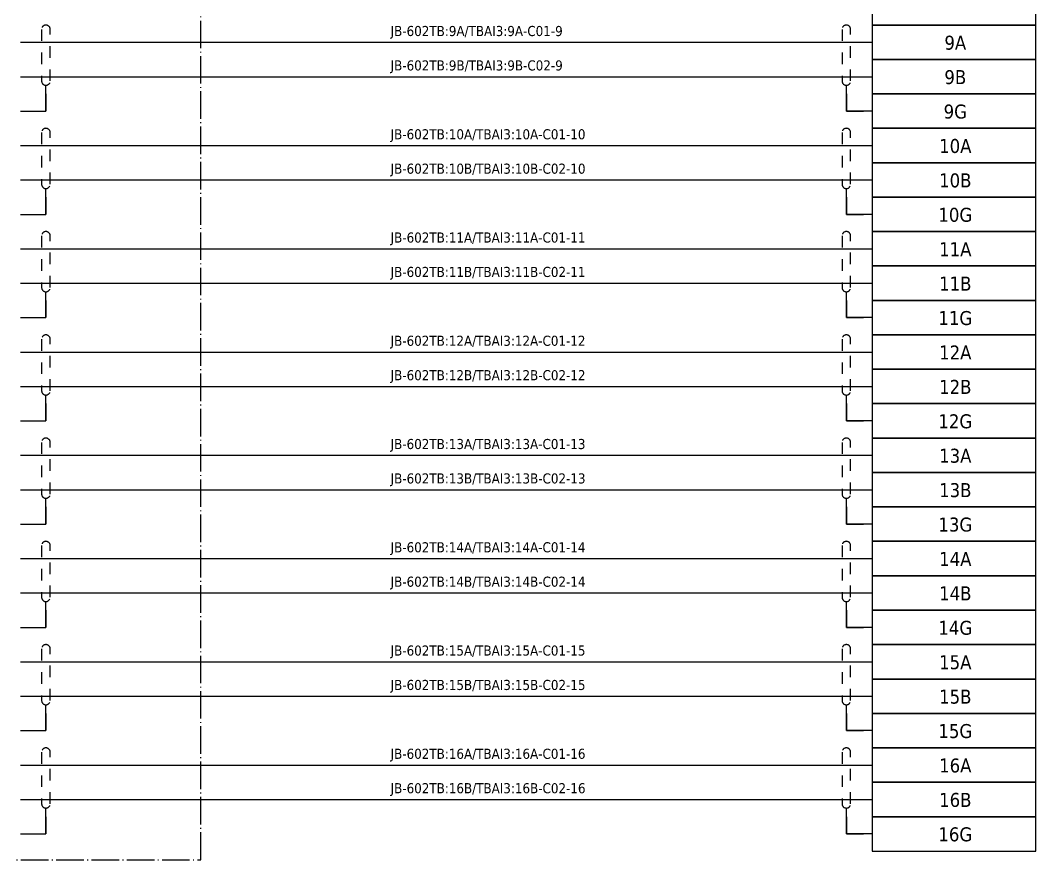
# Model space of a CAD drawing. Header units: millimetres. Extents: x 0 to 1792788, y -13 to 262234.
# Drawn here: x 89 to 207, y 54 to 151.6 of the extents above; entities that cross this region are included whole.
import ezdxf
from ezdxf.enums import TextEntityAlignment as Align

# ---------------------------------------------------------------- set-up
doc = ezdxf.new("R2010")
doc.units = ezdxf.units.MM
doc.linetypes.add('EPL_DASH', pattern=[1, 0.5, -0.5])
doc.linetypes.add('EPL_DASHDOT', pattern=[1, 0.8, -0.1, 0, -0.1])
for name, color, linetype, lineweight in [('EPLAN300', 5, 'Continuous', 25), ('EPLAN307', 134, 'EPL_DASHDOT', 25), ('EPLAN311', 7, 'Continuous', 25), ('EPLAN314', 5, 'EPL_DASH', 25), ('EPLAN400', 5, 'Continuous', 35), ('EPLAN405', 7, 'Continuous', 25), ('EPLAN421', 5, 'Continuous', 35), ('EPLAN433', 251, 'Continuous', 35), ('EPLAN500', 7, 'Continuous', 35), ('EPLAN501', 7, 'Continuous', 35), ('EPLAN502', 7, 'Continuous', 35), ('EPLAN503', 7, 'Continuous', 35), ('EPLAN504', 7, 'Continuous', 35), ('EPLAN546', 1, 'Continuous', 25)]:
    doc.layers.add(name, color=color, linetype=linetype, lineweight=lineweight)
doc.styles.add('Tahoma', font='')
doc.styles.get('Tahoma').set_extended_font_data('Tahoma')

# ---------------------------------------------------------------- blocks, each defined once
blk = doc.blocks.new('EPLSYM_LibrarySPECIAL_en_US_Symbol427_Variant5_Placement1_48')
at = {"layer": 'EPLAN421', "color": 5, "style": 'Tahoma'}
for tag, p in [('17_20029[1]', (-0.9525, 3.335)), ('17_20029[2]', (20.0025, 3.335))]:
    blk.add_attdef(tag, text='', height=1.1739, dxfattribs=at).set_placement(p, align=Align.BOTTOM_RIGHT)
at = {"layer": 'EPLAN433', "color": 251, "style": 'Tahoma'}
blk.add_attdef('17_20406_1', text='', height=1.6254, dxfattribs=at).set_placement((0.9525, 1.5875), align=Align.BOTTOM_RIGHT)
blk.add_attdef('17_20406', text='', height=1.6254, dxfattribs=at).set_placement((0.9525, 1.5875), align=Align.BOTTOM_LEFT)
blk = doc.blocks.new('EPLSYM_LibrarySPECIAL_en_US_Symbol427_Variant5_Placement1_49')
at = {"layer": 'EPLAN421', "color": 5, "style": 'Tahoma'}
for tag, p in [('17_20029[1]', (-0.9525, 3.335)), ('17_20029[2]', (20.0025, 3.335))]:
    blk.add_attdef(tag, text='', height=1.1739, dxfattribs=at).set_placement(p, align=Align.BOTTOM_RIGHT)
at = {"layer": 'EPLAN433', "color": 251, "style": 'Tahoma'}
blk.add_attdef('17_20406_1', text='', height=1.6254, dxfattribs=at).set_placement((0.9525, 1.5875), align=Align.BOTTOM_RIGHT)
blk.add_attdef('17_20406', text='', height=1.6254, dxfattribs=at).set_placement((0.9525, 1.5875), align=Align.BOTTOM_LEFT)
blk = doc.blocks.new('EPLSYM_LibrarySPECIAL_en_US_Symbol427_Variant5_Placement1_50')
at = {"layer": 'EPLAN421', "color": 5, "style": 'Tahoma'}
for tag, p in [('17_20029[1]', (-0.9525, 3.335)), ('17_20029[2]', (20.0025, 3.335))]:
    blk.add_attdef(tag, text='', height=1.1739, dxfattribs=at).set_placement(p, align=Align.BOTTOM_RIGHT)
at = {"layer": 'EPLAN433', "color": 251, "style": 'Tahoma'}
blk.add_attdef('17_20406_1', text='', height=1.6254, dxfattribs=at).set_placement((0.9525, 1.5875), align=Align.BOTTOM_RIGHT)
blk.add_attdef('17_20406', text='', height=1.6254, dxfattribs=at).set_placement((0.9525, 1.5875), align=Align.BOTTOM_LEFT)
blk = doc.blocks.new('EPLSYM_LibrarySPECIAL_en_US_Symbol427_Variant5_Placement1_51')
at = {"layer": 'EPLAN421', "color": 5, "style": 'Tahoma'}
for tag, p in [('17_20029[1]', (-0.9525, 3.335)), ('17_20029[2]', (20.0025, 3.335))]:
    blk.add_attdef(tag, text='', height=1.1739, dxfattribs=at).set_placement(p, align=Align.BOTTOM_RIGHT)
at = {"layer": 'EPLAN433', "color": 251, "style": 'Tahoma'}
blk.add_attdef('17_20406_1', text='', height=1.6254, dxfattribs=at).set_placement((0.9525, 1.5875), align=Align.BOTTOM_RIGHT)
blk.add_attdef('17_20406', text='', height=1.6254, dxfattribs=at).set_placement((0.9525, 1.5875), align=Align.BOTTOM_LEFT)
blk = doc.blocks.new('EPLSYM_LibrarySPECIAL_en_US_Symbol427_Variant5_Placement1_52')
at = {"layer": 'EPLAN421', "color": 5, "style": 'Tahoma'}
for tag, p in [('17_20029[1]', (-0.9525, 3.335)), ('17_20029[2]', (20.0025, 3.335))]:
    blk.add_attdef(tag, text='', height=1.1739, dxfattribs=at).set_placement(p, align=Align.BOTTOM_RIGHT)
at = {"layer": 'EPLAN433', "color": 251, "style": 'Tahoma'}
blk.add_attdef('17_20406_1', text='', height=1.6254, dxfattribs=at).set_placement((0.9525, 1.5875), align=Align.BOTTOM_RIGHT)
blk.add_attdef('17_20406', text='', height=1.6254, dxfattribs=at).set_placement((0.9525, 1.5875), align=Align.BOTTOM_LEFT)
blk = doc.blocks.new('EPLSYM_LibrarySPECIAL_en_US_Symbol427_Variant5_Placement1_53')
at = {"layer": 'EPLAN421', "color": 5, "style": 'Tahoma'}
for tag, p in [('17_20029[1]', (-0.9525, 3.335)), ('17_20029[2]', (20.0025, 3.335))]:
    blk.add_attdef(tag, text='', height=1.1739, dxfattribs=at).set_placement(p, align=Align.BOTTOM_RIGHT)
at = {"layer": 'EPLAN433', "color": 251, "style": 'Tahoma'}
blk.add_attdef('17_20406_1', text='', height=1.6254, dxfattribs=at).set_placement((0.9525, 1.5875), align=Align.BOTTOM_RIGHT)
blk.add_attdef('17_20406', text='', height=1.6254, dxfattribs=at).set_placement((0.9525, 1.5875), align=Align.BOTTOM_LEFT)
blk = doc.blocks.new('EPLSYM_LibrarySPECIAL_en_US_Symbol427_Variant5_Placement1_54')
at = {"layer": 'EPLAN421', "color": 5, "style": 'Tahoma'}
for tag, p in [('17_20029[1]', (-0.9525, 3.335)), ('17_20029[2]', (20.0025, 3.335))]:
    blk.add_attdef(tag, text='', height=1.1739, dxfattribs=at).set_placement(p, align=Align.BOTTOM_RIGHT)
at = {"layer": 'EPLAN433', "color": 251, "style": 'Tahoma'}
blk.add_attdef('17_20406_1', text='', height=1.6254, dxfattribs=at).set_placement((0.9525, 1.5875), align=Align.BOTTOM_RIGHT)
blk.add_attdef('17_20406', text='', height=1.6254, dxfattribs=at).set_placement((0.9525, 1.5875), align=Align.BOTTOM_LEFT)
blk = doc.blocks.new('EPLSYM_LibrarySPECIAL_en_US_Symbol427_Variant5_Placement1_55')
at = {"layer": 'EPLAN421', "color": 5, "style": 'Tahoma'}
for tag, p in [('17_20029[1]', (-0.9525, 3.335)), ('17_20029[2]', (20.0025, 3.335))]:
    blk.add_attdef(tag, text='', height=1.1739, dxfattribs=at).set_placement(p, align=Align.BOTTOM_RIGHT)
at = {"layer": 'EPLAN433', "color": 251, "style": 'Tahoma'}
blk.add_attdef('17_20406_1', text='', height=1.6254, dxfattribs=at).set_placement((0.9525, 1.5875), align=Align.BOTTOM_RIGHT)
blk.add_attdef('17_20406', text='', height=1.6254, dxfattribs=at).set_placement((0.9525, 1.5875), align=Align.BOTTOM_LEFT)
blk = doc.blocks.new('EPLSYM_LibrarySPECIAL_en_US_Symbol427_Variant5_Placement1_56')
at = {"layer": 'EPLAN421', "color": 5, "style": 'Tahoma'}
for tag, p in [('17_20029[1]', (-0.9525, 3.335)), ('17_20029[2]', (20.0025, 3.335))]:
    blk.add_attdef(tag, text='', height=1.1739, dxfattribs=at).set_placement(p, align=Align.BOTTOM_RIGHT)
at = {"layer": 'EPLAN433', "color": 251, "style": 'Tahoma'}
blk.add_attdef('17_20406_1', text='', height=1.6254, dxfattribs=at).set_placement((0.9525, 1.5875), align=Align.BOTTOM_RIGHT)
blk.add_attdef('17_20406', text='', height=1.6254, dxfattribs=at).set_placement((0.9525, 1.5875), align=Align.BOTTOM_LEFT)
blk = doc.blocks.new('EPLSYM_LibrarySPECIAL_en_US_Symbol427_Variant5_Placement1_57')
at = {"layer": 'EPLAN421', "color": 5, "style": 'Tahoma'}
for tag, p in [('17_20029[1]', (-0.9525, 3.335)), ('17_20029[2]', (20.0025, 3.335))]:
    blk.add_attdef(tag, text='', height=1.1739, dxfattribs=at).set_placement(p, align=Align.BOTTOM_RIGHT)
at = {"layer": 'EPLAN433', "color": 251, "style": 'Tahoma'}
blk.add_attdef('17_20406_1', text='', height=1.6254, dxfattribs=at).set_placement((0.9525, 1.5875), align=Align.BOTTOM_RIGHT)
blk.add_attdef('17_20406', text='', height=1.6254, dxfattribs=at).set_placement((0.9525, 1.5875), align=Align.BOTTOM_LEFT)
blk = doc.blocks.new('EPLSYM_LibrarySPECIAL_en_US_Symbol427_Variant5_Placement1_58')
at = {"layer": 'EPLAN421', "color": 5, "style": 'Tahoma'}
for tag, p in [('17_20029[1]', (-0.9525, 3.335)), ('17_20029[2]', (20.0025, 3.335))]:
    blk.add_attdef(tag, text='', height=1.1739, dxfattribs=at).set_placement(p, align=Align.BOTTOM_RIGHT)
at = {"layer": 'EPLAN433', "color": 251, "style": 'Tahoma'}
blk.add_attdef('17_20406_1', text='', height=1.6254, dxfattribs=at).set_placement((0.9525, 1.5875), align=Align.BOTTOM_RIGHT)
blk.add_attdef('17_20406', text='', height=1.6254, dxfattribs=at).set_placement((0.9525, 1.5875), align=Align.BOTTOM_LEFT)
blk = doc.blocks.new('EPLSYM_LibrarySPECIAL_en_US_Symbol427_Variant5_Placement1_59')
at = {"layer": 'EPLAN421', "color": 5, "style": 'Tahoma'}
for tag, p in [('17_20029[1]', (-0.9525, 3.335)), ('17_20029[2]', (20.0025, 3.335))]:
    blk.add_attdef(tag, text='', height=1.1739, dxfattribs=at).set_placement(p, align=Align.BOTTOM_RIGHT)
at = {"layer": 'EPLAN433', "color": 251, "style": 'Tahoma'}
blk.add_attdef('17_20406_1', text='', height=1.6254, dxfattribs=at).set_placement((0.9525, 1.5875), align=Align.BOTTOM_RIGHT)
blk.add_attdef('17_20406', text='', height=1.6254, dxfattribs=at).set_placement((0.9525, 1.5875), align=Align.BOTTOM_LEFT)
blk = doc.blocks.new('EPLSYM_LibrarySPECIAL_en_US_Symbol427_Variant5_Placement1_60')
at = {"layer": 'EPLAN421', "color": 5, "style": 'Tahoma'}
for tag, p in [('17_20029[1]', (-0.9525, 3.335)), ('17_20029[2]', (20.0025, 3.335))]:
    blk.add_attdef(tag, text='', height=1.1739, dxfattribs=at).set_placement(p, align=Align.BOTTOM_RIGHT)
at = {"layer": 'EPLAN433', "color": 251, "style": 'Tahoma'}
blk.add_attdef('17_20406_1', text='', height=1.6254, dxfattribs=at).set_placement((0.9525, 1.5875), align=Align.BOTTOM_RIGHT)
blk.add_attdef('17_20406', text='', height=1.6254, dxfattribs=at).set_placement((0.9525, 1.5875), align=Align.BOTTOM_LEFT)
blk = doc.blocks.new('EPLSYM_LibrarySPECIAL_en_US_Symbol427_Variant5_Placement1_61')
at = {"layer": 'EPLAN421', "color": 5, "style": 'Tahoma'}
for tag, p in [('17_20029[1]', (-0.9525, 3.335)), ('17_20029[2]', (20.0025, 3.335))]:
    blk.add_attdef(tag, text='', height=1.1739, dxfattribs=at).set_placement(p, align=Align.BOTTOM_RIGHT)
at = {"layer": 'EPLAN433', "color": 251, "style": 'Tahoma'}
blk.add_attdef('17_20406_1', text='', height=1.6254, dxfattribs=at).set_placement((0.9525, 1.5875), align=Align.BOTTOM_RIGHT)
blk.add_attdef('17_20406', text='', height=1.6254, dxfattribs=at).set_placement((0.9525, 1.5875), align=Align.BOTTOM_LEFT)
blk = doc.blocks.new('EPLSYM_LibrarySPECIAL_en_US_Symbol427_Variant5_Placement1_62')
at = {"layer": 'EPLAN421', "color": 5, "style": 'Tahoma'}
for tag, p in [('17_20029[1]', (-0.9525, 3.335)), ('17_20029[2]', (20.0025, 3.335))]:
    blk.add_attdef(tag, text='', height=1.1739, dxfattribs=at).set_placement(p, align=Align.BOTTOM_RIGHT)
at = {"layer": 'EPLAN433', "color": 251, "style": 'Tahoma'}
blk.add_attdef('17_20406_1', text='', height=1.6254, dxfattribs=at).set_placement((0.9525, 1.5875), align=Align.BOTTOM_RIGHT)
blk.add_attdef('17_20406', text='', height=1.6254, dxfattribs=at).set_placement((0.9525, 1.5875), align=Align.BOTTOM_LEFT)
blk = doc.blocks.new('EPLSYM_LibrarySPECIAL_en_US_Symbol427_Variant5_Placement1_63')
at = {"layer": 'EPLAN421', "color": 5, "style": 'Tahoma'}
for tag, p in [('17_20029[1]', (-0.9525, 3.335)), ('17_20029[2]', (20.0025, 3.335))]:
    blk.add_attdef(tag, text='', height=1.1739, dxfattribs=at).set_placement(p, align=Align.BOTTOM_RIGHT)
at = {"layer": 'EPLAN433', "color": 251, "style": 'Tahoma'}
blk.add_attdef('17_20406_1', text='', height=1.6254, dxfattribs=at).set_placement((0.9525, 1.5875), align=Align.BOTTOM_RIGHT)
blk.add_attdef('17_20406', text='', height=1.6254, dxfattribs=at).set_placement((0.9525, 1.5875), align=Align.BOTTOM_LEFT)
blk = doc.blocks.new('EPLSYM_LibrarySPECIAL_en_US_Symbol427_Variant5_Placement1_71')
at = {"layer": 'EPLAN421', "color": 5, "style": 'Tahoma'}
for tag, p in [('17_20029[1]', (-0.9525, 3.335)), ('17_20029[2]', (20.0025, 3.335))]:
    blk.add_attdef(tag, text='', height=1.1739, dxfattribs=at).set_placement(p, align=Align.BOTTOM_RIGHT)
at = {"layer": 'EPLAN433', "color": 251, "style": 'Tahoma'}
blk.add_attdef('17_20406_1', text='', height=1.6254, dxfattribs=at).set_placement((0.9525, 1.5875), align=Align.BOTTOM_RIGHT)
blk.add_attdef('17_20406', text='', height=1.6254, dxfattribs=at).set_placement((0.9525, 1.5875), align=Align.BOTTOM_LEFT)
blk = doc.blocks.new('EPLSYM_LibrarySPECIAL_en_US_Symbol427_Variant5_Placement1_72')
at = {"layer": 'EPLAN421', "color": 5, "style": 'Tahoma'}
for tag, p in [('17_20029[1]', (-0.9525, 3.335)), ('17_20029[2]', (20.0025, 3.335))]:
    blk.add_attdef(tag, text='', height=1.1739, dxfattribs=at).set_placement(p, align=Align.BOTTOM_RIGHT)
at = {"layer": 'EPLAN433', "color": 251, "style": 'Tahoma'}
blk.add_attdef('17_20406_1', text='', height=1.6254, dxfattribs=at).set_placement((0.9525, 1.5875), align=Align.BOTTOM_RIGHT)
blk.add_attdef('17_20406', text='', height=1.6254, dxfattribs=at).set_placement((0.9525, 1.5875), align=Align.BOTTOM_LEFT)
blk = doc.blocks.new('EPLSYM_LibrarySPECIAL_en_US_Symbol427_Variant5_Placement1_74')
at = {"layer": 'EPLAN421', "color": 5, "style": 'Tahoma'}
for tag, p in [('17_20029[1]', (-0.9525, 3.335)), ('17_20029[2]', (20.0025, 3.335))]:
    blk.add_attdef(tag, text='', height=1.1739, dxfattribs=at).set_placement(p, align=Align.BOTTOM_RIGHT)
at = {"layer": 'EPLAN433', "color": 251, "style": 'Tahoma'}
blk.add_attdef('17_20406_1', text='', height=1.6254, dxfattribs=at).set_placement((0.9525, 1.5875), align=Align.BOTTOM_RIGHT)
blk.add_attdef('17_20406', text='', height=1.6254, dxfattribs=at).set_placement((0.9525, 1.5875), align=Align.BOTTOM_LEFT)
blk = doc.blocks.new('EPLSYM_LibrarySPECIAL_en_US_Symbol427_Variant5_Placement1_75')
at = {"layer": 'EPLAN421', "color": 5, "style": 'Tahoma'}
for tag, p in [('17_20029[1]', (-0.9525, 3.335)), ('17_20029[2]', (20.0025, 3.335))]:
    blk.add_attdef(tag, text='', height=1.1739, dxfattribs=at).set_placement(p, align=Align.BOTTOM_RIGHT)
at = {"layer": 'EPLAN433', "color": 251, "style": 'Tahoma'}
blk.add_attdef('17_20406_1', text='', height=1.6254, dxfattribs=at).set_placement((0.9525, 1.5875), align=Align.BOTTOM_RIGHT)
blk.add_attdef('17_20406', text='', height=1.6254, dxfattribs=at).set_placement((0.9525, 1.5875), align=Align.BOTTOM_LEFT)
blk = doc.blocks.new('EPLSYM_LibrarySPECIAL_en_US_Symbol427_Variant5_Placement1_76')
at = {"layer": 'EPLAN421', "color": 5, "style": 'Tahoma'}
for tag, p in [('17_20029[1]', (-0.9525, 3.335)), ('17_20029[2]', (20.0025, 3.335))]:
    blk.add_attdef(tag, text='', height=1.1739, dxfattribs=at).set_placement(p, align=Align.BOTTOM_RIGHT)
at = {"layer": 'EPLAN433', "color": 251, "style": 'Tahoma'}
blk.add_attdef('17_20406_1', text='', height=1.6254, dxfattribs=at).set_placement((0.9525, 1.5875), align=Align.BOTTOM_RIGHT)
blk.add_attdef('17_20406', text='', height=1.6254, dxfattribs=at).set_placement((0.9525, 1.5875), align=Align.BOTTOM_LEFT)
blk = doc.blocks.new('EPLSYM_LibrarySPECIAL_en_US_Symbol427_Variant5_Placement1_77')
at = {"layer": 'EPLAN421', "color": 5, "style": 'Tahoma'}
for tag, p in [('17_20029[1]', (-0.9525, 3.335)), ('17_20029[2]', (20.0025, 3.335))]:
    blk.add_attdef(tag, text='', height=1.1739, dxfattribs=at).set_placement(p, align=Align.BOTTOM_RIGHT)
at = {"layer": 'EPLAN433', "color": 251, "style": 'Tahoma'}
blk.add_attdef('17_20406_1', text='', height=1.6254, dxfattribs=at).set_placement((0.9525, 1.5875), align=Align.BOTTOM_RIGHT)
blk.add_attdef('17_20406', text='', height=1.6254, dxfattribs=at).set_placement((0.9525, 1.5875), align=Align.BOTTOM_LEFT)
blk = doc.blocks.new('EPLSYM_LibrarySPECIAL_en_US_Symbol427_Variant5_Placement1_78')
at = {"layer": 'EPLAN421', "color": 5, "style": 'Tahoma'}
for tag, p in [('17_20029[1]', (-0.9525, 3.335)), ('17_20029[2]', (20.0025, 3.335))]:
    blk.add_attdef(tag, text='', height=1.1739, dxfattribs=at).set_placement(p, align=Align.BOTTOM_RIGHT)
at = {"layer": 'EPLAN433', "color": 251, "style": 'Tahoma'}
blk.add_attdef('17_20406_1', text='', height=1.6254, dxfattribs=at).set_placement((0.9525, 1.5875), align=Align.BOTTOM_RIGHT)
blk.add_attdef('17_20406', text='', height=1.6254, dxfattribs=at).set_placement((0.9525, 1.5875), align=Align.BOTTOM_LEFT)
blk = doc.blocks.new('EPLSYM_LibrarySPECIAL_en_US_Symbol427_Variant5_Placement1_79')
at = {"layer": 'EPLAN421', "color": 5, "style": 'Tahoma'}
for tag, p in [('17_20029[1]', (-0.9525, 3.335)), ('17_20029[2]', (20.0025, 3.335))]:
    blk.add_attdef(tag, text='', height=1.1739, dxfattribs=at).set_placement(p, align=Align.BOTTOM_RIGHT)
at = {"layer": 'EPLAN433', "color": 251, "style": 'Tahoma'}
blk.add_attdef('17_20406_1', text='', height=1.6254, dxfattribs=at).set_placement((0.9525, 1.5875), align=Align.BOTTOM_RIGHT)
blk.add_attdef('17_20406', text='', height=1.6254, dxfattribs=at).set_placement((0.9525, 1.5875), align=Align.BOTTOM_LEFT)
blk = doc.blocks.new('EPLSYM_LibrarySPECIAL_Symbol5_Variant1_Placement1_24')
at = {"layer": 'EPLAN314', "ltscale": 2.7}
for p, q in [((-0.5, 6.5), (-0.5, 0.5)), ((0.5, 0.5), (0.5, 6.5))]:
    blk.add_line(p, q, dxfattribs=at)
for centre, start, end in [((0, 6.5), 0, 180), ((0, 0.5), 180, 0)]:
    blk.add_arc(centre, 0.5, start, end, dxfattribs=at)
blk = doc.blocks.new('EPLSYM_LibrarySPECIAL_Symbol5_Variant1_Placement1_25')
at = {"layer": 'EPLAN314', "ltscale": 2.7}
for p, q in [((-0.5, 6.5), (-0.5, 0.5)), ((0.5, 0.5), (0.5, 6.5))]:
    blk.add_line(p, q, dxfattribs=at)
for centre, start, end in [((0, 6.5), 0, 180), ((0, 0.5), 180, 0)]:
    blk.add_arc(centre, 0.5, start, end, dxfattribs=at)
blk = doc.blocks.new('EPLSYM_LibrarySPECIAL_Symbol5_Variant1_Placement1_26')
at = {"layer": 'EPLAN314', "ltscale": 2.7}
for p, q in [((-0.5, 6.5), (-0.5, 0.5)), ((0.5, 0.5), (0.5, 6.5))]:
    blk.add_line(p, q, dxfattribs=at)
for centre, start, end in [((0, 6.5), 0, 180), ((0, 0.5), 180, 0)]:
    blk.add_arc(centre, 0.5, start, end, dxfattribs=at)
blk = doc.blocks.new('EPLSYM_LibrarySPECIAL_Symbol5_Variant1_Placement1_27')
at = {"layer": 'EPLAN314', "ltscale": 2.7}
for p, q in [((-0.5, 6.5), (-0.5, 0.5)), ((0.5, 0.5), (0.5, 6.5))]:
    blk.add_line(p, q, dxfattribs=at)
for centre, start, end in [((0, 6.5), 0, 180), ((0, 0.5), 180, 0)]:
    blk.add_arc(centre, 0.5, start, end, dxfattribs=at)
blk = doc.blocks.new('EPLSYM_LibrarySPECIAL_Symbol5_Variant1_Placement1_28')
at = {"layer": 'EPLAN314', "ltscale": 2.7}
for p, q in [((-0.5, 6.5), (-0.5, 0.5)), ((0.5, 0.5), (0.5, 6.5))]:
    blk.add_line(p, q, dxfattribs=at)
for centre, start, end in [((0, 6.5), 0, 180), ((0, 0.5), 180, 0)]:
    blk.add_arc(centre, 0.5, start, end, dxfattribs=at)
blk = doc.blocks.new('EPLSYM_LibrarySPECIAL_Symbol5_Variant1_Placement1_29')
at = {"layer": 'EPLAN314', "ltscale": 2.7}
for p, q in [((-0.5, 6.5), (-0.5, 0.5)), ((0.5, 0.5), (0.5, 6.5))]:
    blk.add_line(p, q, dxfattribs=at)
for centre, start, end in [((0, 6.5), 0, 180), ((0, 0.5), 180, 0)]:
    blk.add_arc(centre, 0.5, start, end, dxfattribs=at)
blk = doc.blocks.new('EPLSYM_LibrarySPECIAL_Symbol5_Variant1_Placement1_30')
at = {"layer": 'EPLAN314', "ltscale": 2.7}
for p, q in [((-0.5, 6.5), (-0.5, 0.5)), ((0.5, 0.5), (0.5, 6.5))]:
    blk.add_line(p, q, dxfattribs=at)
for centre, start, end in [((0, 6.5), 0, 180), ((0, 0.5), 180, 0)]:
    blk.add_arc(centre, 0.5, start, end, dxfattribs=at)
blk = doc.blocks.new('EPLSYM_LibrarySPECIAL_Symbol5_Variant1_Placement1_31')
at = {"layer": 'EPLAN314', "ltscale": 2.7}
for p, q in [((-0.5, 6.5), (-0.5, 0.5)), ((0.5, 0.5), (0.5, 6.5))]:
    blk.add_line(p, q, dxfattribs=at)
for centre, start, end in [((0, 6.5), 0, 180), ((0, 0.5), 180, 0)]:
    blk.add_arc(centre, 0.5, start, end, dxfattribs=at)
blk = doc.blocks.new('EPLSYM_LibrarySPECIAL_Symbol5_Variant1_Placement1_40')
at = {"layer": 'EPLAN314', "ltscale": 2.7}
for p, q in [((-0.5, 6.5), (-0.5, 0.5)), ((0.5, 0.5), (0.5, 6.5))]:
    blk.add_line(p, q, dxfattribs=at)
for centre, start, end in [((0, 6.5), 0, 180), ((0, 0.5), 180, 0)]:
    blk.add_arc(centre, 0.5, start, end, dxfattribs=at)
blk = doc.blocks.new('EPLSYM_LibrarySPECIAL_Symbol5_Variant1_Placement1_41')
at = {"layer": 'EPLAN314', "ltscale": 2.7}
for p, q in [((-0.5, 6.5), (-0.5, 0.5)), ((0.5, 0.5), (0.5, 6.5))]:
    blk.add_line(p, q, dxfattribs=at)
for centre, start, end in [((0, 6.5), 0, 180), ((0, 0.5), 180, 0)]:
    blk.add_arc(centre, 0.5, start, end, dxfattribs=at)
blk = doc.blocks.new('EPLSYM_LibrarySPECIAL_Symbol5_Variant1_Placement1_42')
at = {"layer": 'EPLAN314', "ltscale": 2.7}
for p, q in [((-0.5, 6.5), (-0.5, 0.5)), ((0.5, 0.5), (0.5, 6.5))]:
    blk.add_line(p, q, dxfattribs=at)
for centre, start, end in [((0, 6.5), 0, 180), ((0, 0.5), 180, 0)]:
    blk.add_arc(centre, 0.5, start, end, dxfattribs=at)
blk = doc.blocks.new('EPLSYM_LibrarySPECIAL_Symbol5_Variant1_Placement1_43')
at = {"layer": 'EPLAN314', "ltscale": 2.7}
for p, q in [((-0.5, 6.5), (-0.5, 0.5)), ((0.5, 0.5), (0.5, 6.5))]:
    blk.add_line(p, q, dxfattribs=at)
for centre, start, end in [((0, 6.5), 0, 180), ((0, 0.5), 180, 0)]:
    blk.add_arc(centre, 0.5, start, end, dxfattribs=at)
blk = doc.blocks.new('EPLSYM_LibrarySPECIAL_Symbol5_Variant1_Placement1_44')
at = {"layer": 'EPLAN314', "ltscale": 2.7}
for p, q in [((-0.5, 6.5), (-0.5, 0.5)), ((0.5, 0.5), (0.5, 6.5))]:
    blk.add_line(p, q, dxfattribs=at)
for centre, start, end in [((0, 6.5), 0, 180), ((0, 0.5), 180, 0)]:
    blk.add_arc(centre, 0.5, start, end, dxfattribs=at)
blk = doc.blocks.new('EPLSYM_LibrarySPECIAL_Symbol5_Variant1_Placement1_45')
at = {"layer": 'EPLAN314', "ltscale": 2.7}
for p, q in [((-0.5, 6.5), (-0.5, 0.5)), ((0.5, 0.5), (0.5, 6.5))]:
    blk.add_line(p, q, dxfattribs=at)
for centre, start, end in [((0, 6.5), 0, 180), ((0, 0.5), 180, 0)]:
    blk.add_arc(centre, 0.5, start, end, dxfattribs=at)
blk = doc.blocks.new('EPLSYM_LibrarySPECIAL_Symbol5_Variant1_Placement1_46')
at = {"layer": 'EPLAN314', "ltscale": 2.7}
for p, q in [((-0.5, 6.5), (-0.5, 0.5)), ((0.5, 0.5), (0.5, 6.5))]:
    blk.add_line(p, q, dxfattribs=at)
for centre, start, end in [((0, 6.5), 0, 180), ((0, 0.5), 180, 0)]:
    blk.add_arc(centre, 0.5, start, end, dxfattribs=at)
blk = doc.blocks.new('EPLSYM_LibrarySPECIAL_Symbol5_Variant1_Placement1_47')
at = {"layer": 'EPLAN314', "ltscale": 2.7}
for p, q in [((-0.5, 6.5), (-0.5, 0.5)), ((0.5, 0.5), (0.5, 6.5))]:
    blk.add_line(p, q, dxfattribs=at)
for centre, start, end in [((0, 6.5), 0, 180), ((0, 0.5), 180, 0)]:
    blk.add_arc(centre, 0.5, start, end, dxfattribs=at)
blk = doc.blocks.new('EPLSYM_LibrarySPECIAL_Symbol308_Variant0_Placement0')
at = {"layer": 'EPLAN405', "color": 7, "style": 'Tahoma'}
for tag, p in [('17_31011', (1.5, 6.35)), ('17_31002', (1.5, 0.5))]:
    blk.add_attdef(tag, text='', height=1.17, dxfattribs=at).set_placement(p, align=Align.BOTTOM_LEFT)
for tag, p in [('17_31004', (1.5, 4.4)), ('17_31003', (1.5, 2.45))]:
    blk.add_attdef(tag, p, '', height=1.17, dxfattribs=at)
blk = doc.blocks.new('EPLSYM_LibrarySPECIAL_Symbol2_Variant0_Placement1_16')
at = {"layer": 'EPLAN307', "lineweight": 25, "ltscale": 4}
blk.add_lwpolyline([(0, -198), (107, -198), (107, 0), (0, 0)], close=True, dxfattribs=at)
at = {"layer": 'EPLAN400', "color": 5, "style": 'Tahoma'}
blk.add_attdef('88_20010', text='', height=2.2575, dxfattribs=at).set_placement((-1.5, -0.9515), align=Align.TOP_RIGHT)
at = {"layer": 'EPLAN500', "color": 7, "style": 'Tahoma'}
blk.add_attdef('88_20027', text='', height=1.6254, dxfattribs=at).set_placement((-1.5, -4.57508), align=Align.TOP_RIGHT)
at = {"layer": 'EPLAN501', "color": 7, "style": 'Tahoma'}
blk.add_attdef('88_20011', text='', height=1.6254, dxfattribs=at).set_placement((-1.5, -9.97508), align=Align.TOP_RIGHT)
at = {"layer": 'EPLAN502', "color": 7, "style": 'Tahoma'}
blk.add_attdef('88_20025', text='', height=1.6254, dxfattribs=at).set_placement((-1.5, -12.67508), align=Align.TOP_RIGHT)
at = {"layer": 'EPLAN503', "color": 7, "style": 'Tahoma'}
blk.add_attdef('88_20024', text='', height=1.6254, dxfattribs=at).set_placement((-1.5, -15.37508), align=Align.TOP_RIGHT)
at = {"layer": 'EPLAN504', "color": 7, "style": 'Tahoma'}
blk.add_attdef('88_20901[1]', text='', height=1.6254, dxfattribs=at).set_placement((-1.5, -7.27508), align=Align.TOP_RIGHT)

msp = doc.modelspace()

# ---------------------------------------------------------------- linework, layer by layer
at = {"layer": 'EPLAN300', "color": 3, "lineweight": 25, "ltscale": 4}
for points in [[(188, 151), (207, 151), (207, 155), (188, 155)], [(188, 139), (207, 139), (207, 143), (188, 143)], [(188, 127), (207, 127), (207, 131), (188, 131)], [(188, 115), (207, 115), (207, 119), (188, 119)], [(188, 103), (207, 103), (207, 107), (188, 107)], [(188, 91), (207, 91), (207, 95), (188, 95)], [(188, 79), (207, 79), (207, 83), (188, 83)], [(188, 67), (207, 67), (207, 71), (188, 71)], [(188, 55), (207, 55), (207, 59), (188, 59)]]:
    msp.add_lwpolyline(points, close=True, dxfattribs=at)
at = {"layer": 'EPLAN300', "lineweight": 25, "ltscale": 4}
for points in [[(188, 147), (207, 147), (207, 151), (188, 151)], [(188, 143), (207, 143), (207, 147), (188, 147)], [(188, 135), (207, 135), (207, 139), (188, 139)], [(188, 131), (207, 131), (207, 135), (188, 135)], [(188, 123), (207, 123), (207, 127), (188, 127)], [(188, 119), (207, 119), (207, 123), (188, 123)], [(188, 111), (207, 111), (207, 115), (188, 115)], [(188, 107), (207, 107), (207, 111), (188, 111)], [(188, 99), (207, 99), (207, 103), (188, 103)], [(188, 95), (207, 95), (207, 99), (188, 99)], [(188, 87), (207, 87), (207, 91), (188, 91)], [(188, 83), (207, 83), (207, 87), (188, 87)], [(188, 75), (207, 75), (207, 79), (188, 79)], [(188, 71), (207, 71), (207, 75), (188, 75)], [(188, 63), (207, 63), (207, 67), (188, 67)], [(188, 59), (207, 59), (207, 63), (188, 63)]]:
    msp.add_lwpolyline(points, close=True, dxfattribs=at)
at = {"layer": 'EPLAN311', "color": 7, "ltscale": 4}
for p, q in [((89.05, 149), (188, 149)), ((89.05, 145), (188, 145)), ((89.05, 137), (188, 137)), ((89.05, 133), (188, 133)), ((89.05, 125), (188, 125)), ((89.05, 121), (188, 121)), ((89.05, 113), (188, 113)), ((89.05, 109), (188, 109)), ((89.05, 101), (188, 101)), ((89.05, 97), (188, 97)), ((89.05, 89), (188, 89)), ((89.05, 85), (188, 85)), ((89.05, 77), (188, 77)), ((89.05, 73), (188, 73)), ((89.05, 65), (188, 65)), ((89.05, 61), (188, 61))]:
    msp.add_line(p, q, dxfattribs=at)
at = {"layer": 'EPLAN311', "color": 1, "linetype": 'Continuous', "lineweight": 25, "ltscale": 4}
for p, q in [((92, 143), (92, 141)), ((185, 143), (185, 141)), ((90, 141), (92, 141)), ((185, 141), (187, 141)), ((92, 131), (92, 129)), ((185, 131), (185, 129)), ((90, 129), (92, 129)), ((185, 129), (187, 129)), ((92, 119), (92, 117)), ((185, 119), (185, 117)), ((90, 117), (92, 117)), ((185, 117), (187, 117)), ((92, 107), (92, 105)), ((185, 107), (185, 105)), ((90, 105), (92, 105)), ((185, 105), (187, 105)), ((92, 95), (92, 93)), ((185, 95), (185, 93)), ((90, 93), (92, 93)), ((185, 93), (187, 93)), ((92, 83), (92, 81)), ((185, 83), (185, 81)), ((90, 81), (92, 81)), ((185, 81), (187, 81)), ((92, 71), (92, 69)), ((185, 71), (185, 69)), ((90, 69), (92, 69)), ((185, 69), (187, 69)), ((92, 59), (92, 57)), ((185, 59), (185, 57)), ((90, 57), (92, 57)), ((185, 57), (187, 57))]:
    msp.add_line(p, q, dxfattribs=at)
at = {"layer": 'EPLAN546', "ltscale": 4}
for p, q in [((92, 141), (92, 144)), ((185, 141), (185, 144)), ((89.05, 141), (92, 141)), ((188, 141), (185, 141)), ((92, 129), (92, 132)), ((185, 129), (185, 132)), ((89.05, 129), (92, 129)), ((188, 129), (185, 129)), ((92, 117), (92, 120)), ((185, 117), (185, 120)), ((89.05, 117), (92, 117)), ((188, 117), (185, 117)), ((92, 105), (92, 108)), ((185, 105), (185, 108)), ((89.05, 105), (92, 105)), ((188, 105), (185, 105)), ((92, 93), (92, 96)), ((185, 93), (185, 96)), ((89.05, 93), (92, 93)), ((188, 93), (185, 93)), ((92, 81), (92, 84)), ((185, 81), (185, 84)), ((89.05, 81), (92, 81)), ((188, 81), (185, 81)), ((92, 69), (92, 72)), ((185, 69), (185, 72)), ((89.05, 69), (92, 69)), ((188, 69), (185, 69)), ((92, 57), (92, 60)), ((185, 57), (185, 60)), ((89.05, 57), (92, 57)), ((188, 57), (185, 57))]:
    msp.add_line(p, q, dxfattribs=at)

# ---------------------------------------------------------------- block references
for name, p in [('EPLSYM_LibrarySPECIAL_Symbol2_Variant0_Placement1_16', (3, 252)), ('EPLSYM_LibrarySPECIAL_Symbol5_Variant1_Placement1_24', (92, 144)), ('EPLSYM_LibrarySPECIAL_Symbol5_Variant1_Placement1_40', (185, 144)), ('EPLSYM_LibrarySPECIAL_Symbol5_Variant1_Placement1_25', (92, 132)), ('EPLSYM_LibrarySPECIAL_Symbol5_Variant1_Placement1_41', (185, 132)), ('EPLSYM_LibrarySPECIAL_Symbol5_Variant1_Placement1_26', (92, 120)), ('EPLSYM_LibrarySPECIAL_Symbol5_Variant1_Placement1_42', (185, 120)), ('EPLSYM_LibrarySPECIAL_Symbol5_Variant1_Placement1_27', (92, 108)), ('EPLSYM_LibrarySPECIAL_Symbol5_Variant1_Placement1_43', (185, 108)), ('EPLSYM_LibrarySPECIAL_Symbol5_Variant1_Placement1_28', (92, 96)), ('EPLSYM_LibrarySPECIAL_Symbol5_Variant1_Placement1_44', (185, 96)), ('EPLSYM_LibrarySPECIAL_Symbol5_Variant1_Placement1_29', (92, 84)), ('EPLSYM_LibrarySPECIAL_Symbol5_Variant1_Placement1_45', (185, 84)), ('EPLSYM_LibrarySPECIAL_Symbol5_Variant1_Placement1_30', (92, 72)), ('EPLSYM_LibrarySPECIAL_Symbol5_Variant1_Placement1_46', (185, 72)), ('EPLSYM_LibrarySPECIAL_Symbol5_Variant1_Placement1_31', (92, 60)), ('EPLSYM_LibrarySPECIAL_Symbol5_Variant1_Placement1_47', (185, 60))]:
    msp.add_blockref(name, p)
ref = msp.add_blockref('EPLSYM_LibrarySPECIAL_Symbol308_Variant0_Placement0', (132, 149))
ref.add_attrib('17_31011', 'JB-602TB:9A/TBAI3:9A-C01-9', dxfattribs={"layer": 'EPLAN405', "color": 7, "height": 1.1739, "style": 'Tahoma'}).set_placement((132.05, 149.37), align=Align.BOTTOM_LEFT)
ref = msp.add_blockref('EPLSYM_LibrarySPECIAL_en_US_Symbol427_Variant5_Placement1_48', (188, 149))
ref.add_attrib('17_20011', '9A', dxfattribs={"layer": 'EPLAN501', "color": 7, "height": 1.625, "style": 'Tahoma'}).set_placement((197.66, 147.65), align=Align.BOTTOM_CENTER)
ref = msp.add_blockref('EPLSYM_LibrarySPECIAL_Symbol308_Variant0_Placement0', (132, 145))
ref.add_attrib('17_31011', 'JB-602TB:9B/TBAI3:9B-C02-9', dxfattribs={"layer": 'EPLAN405', "color": 7, "height": 1.1739, "style": 'Tahoma'}).set_placement((132.05, 145.37), align=Align.BOTTOM_LEFT)
ref = msp.add_blockref('EPLSYM_LibrarySPECIAL_en_US_Symbol427_Variant5_Placement1_49', (188, 145))
ref.add_attrib('17_20011', '9B', dxfattribs={"layer": 'EPLAN501', "color": 7, "height": 1.625, "style": 'Tahoma'}).set_placement((197.66, 143.65), align=Align.BOTTOM_CENTER)
ref = msp.add_blockref('EPLSYM_LibrarySPECIAL_en_US_Symbol427_Variant5_Placement1_71', (188, 141))
ref.add_attrib('17_20011', '9G', dxfattribs={"layer": 'EPLAN501', "color": 7, "height": 1.625, "style": 'Tahoma'}).set_placement((197.66, 139.65), align=Align.BOTTOM_CENTER)
ref = msp.add_blockref('EPLSYM_LibrarySPECIAL_Symbol308_Variant0_Placement0', (132, 137))
ref.add_attrib('17_31011', 'JB-602TB:10A/TBAI3:10A-C01-10', dxfattribs={"layer": 'EPLAN405', "color": 7, "height": 1.1739, "style": 'Tahoma'}).set_placement((132.05, 137.37), align=Align.BOTTOM_LEFT)
ref = msp.add_blockref('EPLSYM_LibrarySPECIAL_en_US_Symbol427_Variant5_Placement1_50', (188, 137))
ref.add_attrib('17_20011', '10A', dxfattribs={"layer": 'EPLAN501', "color": 7, "height": 1.625, "style": 'Tahoma'}).set_placement((197.66, 135.65), align=Align.BOTTOM_CENTER)
ref = msp.add_blockref('EPLSYM_LibrarySPECIAL_Symbol308_Variant0_Placement0', (132, 133))
ref.add_attrib('17_31011', 'JB-602TB:10B/TBAI3:10B-C02-10', dxfattribs={"layer": 'EPLAN405', "color": 7, "height": 1.1739, "style": 'Tahoma'}).set_placement((132.05, 133.37), align=Align.BOTTOM_LEFT)
ref = msp.add_blockref('EPLSYM_LibrarySPECIAL_en_US_Symbol427_Variant5_Placement1_51', (188, 133))
ref.add_attrib('17_20011', '10B', dxfattribs={"layer": 'EPLAN501', "color": 7, "height": 1.625, "style": 'Tahoma'}).set_placement((197.66, 131.65), align=Align.BOTTOM_CENTER)
ref = msp.add_blockref('EPLSYM_LibrarySPECIAL_en_US_Symbol427_Variant5_Placement1_72', (188, 129))
ref.add_attrib('17_20011', '10G', dxfattribs={"layer": 'EPLAN501', "color": 7, "height": 1.625, "style": 'Tahoma'}).set_placement((197.66, 127.65), align=Align.BOTTOM_CENTER)
ref = msp.add_blockref('EPLSYM_LibrarySPECIAL_Symbol308_Variant0_Placement0', (132, 125))
ref.add_attrib('17_31011', 'JB-602TB:11A/TBAI3:11A-C01-11', dxfattribs={"layer": 'EPLAN405', "color": 7, "height": 1.1739, "style": 'Tahoma'}).set_placement((132.05, 125.37), align=Align.BOTTOM_LEFT)
ref = msp.add_blockref('EPLSYM_LibrarySPECIAL_en_US_Symbol427_Variant5_Placement1_52', (188, 125))
ref.add_attrib('17_20011', '11A', dxfattribs={"layer": 'EPLAN501', "color": 7, "height": 1.625, "style": 'Tahoma'}).set_placement((197.66, 123.65), align=Align.BOTTOM_CENTER)
ref = msp.add_blockref('EPLSYM_LibrarySPECIAL_Symbol308_Variant0_Placement0', (132, 121))
ref.add_attrib('17_31011', 'JB-602TB:11B/TBAI3:11B-C02-11', dxfattribs={"layer": 'EPLAN405', "color": 7, "height": 1.1739, "style": 'Tahoma'}).set_placement((132.05, 121.37), align=Align.BOTTOM_LEFT)
ref = msp.add_blockref('EPLSYM_LibrarySPECIAL_en_US_Symbol427_Variant5_Placement1_53', (188, 121))
ref.add_attrib('17_20011', '11B', dxfattribs={"layer": 'EPLAN501', "color": 7, "height": 1.625, "style": 'Tahoma'}).set_placement((197.66, 119.65), align=Align.BOTTOM_CENTER)
ref = msp.add_blockref('EPLSYM_LibrarySPECIAL_en_US_Symbol427_Variant5_Placement1_74', (188, 117))
ref.add_attrib('17_20011', '11G', dxfattribs={"layer": 'EPLAN501', "color": 7, "height": 1.625, "style": 'Tahoma'}).set_placement((197.66, 115.65), align=Align.BOTTOM_CENTER)
ref = msp.add_blockref('EPLSYM_LibrarySPECIAL_Symbol308_Variant0_Placement0', (132, 113))
ref.add_attrib('17_31011', 'JB-602TB:12A/TBAI3:12A-C01-12', dxfattribs={"layer": 'EPLAN405', "color": 7, "height": 1.1739, "style": 'Tahoma'}).set_placement((132.05, 113.37), align=Align.BOTTOM_LEFT)
ref = msp.add_blockref('EPLSYM_LibrarySPECIAL_en_US_Symbol427_Variant5_Placement1_54', (188, 113))
ref.add_attrib('17_20011', '12A', dxfattribs={"layer": 'EPLAN501', "color": 7, "height": 1.625, "style": 'Tahoma'}).set_placement((197.66, 111.65), align=Align.BOTTOM_CENTER)
ref = msp.add_blockref('EPLSYM_LibrarySPECIAL_Symbol308_Variant0_Placement0', (132, 109))
ref.add_attrib('17_31011', 'JB-602TB:12B/TBAI3:12B-C02-12', dxfattribs={"layer": 'EPLAN405', "color": 7, "height": 1.1739, "style": 'Tahoma'}).set_placement((132.05, 109.37), align=Align.BOTTOM_LEFT)
ref = msp.add_blockref('EPLSYM_LibrarySPECIAL_en_US_Symbol427_Variant5_Placement1_55', (188, 109))
ref.add_attrib('17_20011', '12B', dxfattribs={"layer": 'EPLAN501', "color": 7, "height": 1.625, "style": 'Tahoma'}).set_placement((197.66, 107.65), align=Align.BOTTOM_CENTER)
ref = msp.add_blockref('EPLSYM_LibrarySPECIAL_en_US_Symbol427_Variant5_Placement1_75', (188, 105))
ref.add_attrib('17_20011', '12G', dxfattribs={"layer": 'EPLAN501', "color": 7, "height": 1.625, "style": 'Tahoma'}).set_placement((197.66, 103.65), align=Align.BOTTOM_CENTER)
ref = msp.add_blockref('EPLSYM_LibrarySPECIAL_Symbol308_Variant0_Placement0', (132, 101))
ref.add_attrib('17_31011', 'JB-602TB:13A/TBAI3:13A-C01-13', dxfattribs={"layer": 'EPLAN405', "color": 7, "height": 1.1739, "style": 'Tahoma'}).set_placement((132.05, 101.37), align=Align.BOTTOM_LEFT)
ref = msp.add_blockref('EPLSYM_LibrarySPECIAL_en_US_Symbol427_Variant5_Placement1_56', (188, 101))
ref.add_attrib('17_20011', '13A', dxfattribs={"layer": 'EPLAN501', "color": 7, "height": 1.625, "style": 'Tahoma'}).set_placement((197.66, 99.65), align=Align.BOTTOM_CENTER)
ref = msp.add_blockref('EPLSYM_LibrarySPECIAL_Symbol308_Variant0_Placement0', (132, 97))
ref.add_attrib('17_31011', 'JB-602TB:13B/TBAI3:13B-C02-13', dxfattribs={"layer": 'EPLAN405', "color": 7, "height": 1.1739, "style": 'Tahoma'}).set_placement((132.05, 97.37), align=Align.BOTTOM_LEFT)
ref = msp.add_blockref('EPLSYM_LibrarySPECIAL_en_US_Symbol427_Variant5_Placement1_57', (188, 97))
ref.add_attrib('17_20011', '13B', dxfattribs={"layer": 'EPLAN501', "color": 7, "height": 1.625, "style": 'Tahoma'}).set_placement((197.66, 95.65), align=Align.BOTTOM_CENTER)
ref = msp.add_blockref('EPLSYM_LibrarySPECIAL_en_US_Symbol427_Variant5_Placement1_76', (188, 93))
ref.add_attrib('17_20011', '13G', dxfattribs={"layer": 'EPLAN501', "color": 7, "height": 1.625, "style": 'Tahoma'}).set_placement((197.66, 91.65), align=Align.BOTTOM_CENTER)
ref = msp.add_blockref('EPLSYM_LibrarySPECIAL_Symbol308_Variant0_Placement0', (132, 89))
ref.add_attrib('17_31011', 'JB-602TB:14A/TBAI3:14A-C01-14', dxfattribs={"layer": 'EPLAN405', "color": 7, "height": 1.1739, "style": 'Tahoma'}).set_placement((132.05, 89.37), align=Align.BOTTOM_LEFT)
ref = msp.add_blockref('EPLSYM_LibrarySPECIAL_en_US_Symbol427_Variant5_Placement1_58', (188, 89))
ref.add_attrib('17_20011', '14A', dxfattribs={"layer": 'EPLAN501', "color": 7, "height": 1.625, "style": 'Tahoma'}).set_placement((197.66, 87.65), align=Align.BOTTOM_CENTER)
ref = msp.add_blockref('EPLSYM_LibrarySPECIAL_Symbol308_Variant0_Placement0', (132, 85))
ref.add_attrib('17_31011', 'JB-602TB:14B/TBAI3:14B-C02-14', dxfattribs={"layer": 'EPLAN405', "color": 7, "height": 1.1739, "style": 'Tahoma'}).set_placement((132.05, 85.37), align=Align.BOTTOM_LEFT)
ref = msp.add_blockref('EPLSYM_LibrarySPECIAL_en_US_Symbol427_Variant5_Placement1_59', (188, 85))
ref.add_attrib('17_20011', '14B', dxfattribs={"layer": 'EPLAN501', "color": 7, "height": 1.625, "style": 'Tahoma'}).set_placement((197.66, 83.65), align=Align.BOTTOM_CENTER)
ref = msp.add_blockref('EPLSYM_LibrarySPECIAL_en_US_Symbol427_Variant5_Placement1_77', (188, 81))
ref.add_attrib('17_20011', '14G', dxfattribs={"layer": 'EPLAN501', "color": 7, "height": 1.625, "style": 'Tahoma'}).set_placement((197.66, 79.65), align=Align.BOTTOM_CENTER)
ref = msp.add_blockref('EPLSYM_LibrarySPECIAL_Symbol308_Variant0_Placement0', (132, 77))
ref.add_attrib('17_31011', 'JB-602TB:15A/TBAI3:15A-C01-15', dxfattribs={"layer": 'EPLAN405', "color": 7, "height": 1.1739, "style": 'Tahoma'}).set_placement((132.05, 77.37), align=Align.BOTTOM_LEFT)
ref = msp.add_blockref('EPLSYM_LibrarySPECIAL_en_US_Symbol427_Variant5_Placement1_60', (188, 77))
ref.add_attrib('17_20011', '15A', dxfattribs={"layer": 'EPLAN501', "color": 7, "height": 1.625, "style": 'Tahoma'}).set_placement((197.66, 75.65), align=Align.BOTTOM_CENTER)
ref = msp.add_blockref('EPLSYM_LibrarySPECIAL_Symbol308_Variant0_Placement0', (132, 73))
ref.add_attrib('17_31011', 'JB-602TB:15B/TBAI3:15B-C02-15', dxfattribs={"layer": 'EPLAN405', "color": 7, "height": 1.1739, "style": 'Tahoma'}).set_placement((132.05, 73.37), align=Align.BOTTOM_LEFT)
ref = msp.add_blockref('EPLSYM_LibrarySPECIAL_en_US_Symbol427_Variant5_Placement1_61', (188, 73))
ref.add_attrib('17_20011', '15B', dxfattribs={"layer": 'EPLAN501', "color": 7, "height": 1.625, "style": 'Tahoma'}).set_placement((197.66, 71.65), align=Align.BOTTOM_CENTER)
ref = msp.add_blockref('EPLSYM_LibrarySPECIAL_en_US_Symbol427_Variant5_Placement1_78', (188, 69))
ref.add_attrib('17_20011', '15G', dxfattribs={"layer": 'EPLAN501', "color": 7, "height": 1.625, "style": 'Tahoma'}).set_placement((197.66, 67.65), align=Align.BOTTOM_CENTER)
ref = msp.add_blockref('EPLSYM_LibrarySPECIAL_Symbol308_Variant0_Placement0', (132, 65))
ref.add_attrib('17_31011', 'JB-602TB:16A/TBAI3:16A-C01-16', dxfattribs={"layer": 'EPLAN405', "color": 7, "height": 1.1739, "style": 'Tahoma'}).set_placement((132.05, 65.37), align=Align.BOTTOM_LEFT)
ref = msp.add_blockref('EPLSYM_LibrarySPECIAL_en_US_Symbol427_Variant5_Placement1_62', (188, 65))
ref.add_attrib('17_20011', '16A', dxfattribs={"layer": 'EPLAN501', "color": 7, "height": 1.625, "style": 'Tahoma'}).set_placement((197.66, 63.65), align=Align.BOTTOM_CENTER)
ref = msp.add_blockref('EPLSYM_LibrarySPECIAL_Symbol308_Variant0_Placement0', (132, 61))
ref.add_attrib('17_31011', 'JB-602TB:16B/TBAI3:16B-C02-16', dxfattribs={"layer": 'EPLAN405', "color": 7, "height": 1.1739, "style": 'Tahoma'}).set_placement((132.05, 61.37), align=Align.BOTTOM_LEFT)
ref = msp.add_blockref('EPLSYM_LibrarySPECIAL_en_US_Symbol427_Variant5_Placement1_63', (188, 61))
ref.add_attrib('17_20011', '16B', dxfattribs={"layer": 'EPLAN501', "color": 7, "height": 1.625, "style": 'Tahoma'}).set_placement((197.66, 59.65), align=Align.BOTTOM_CENTER)
ref = msp.add_blockref('EPLSYM_LibrarySPECIAL_en_US_Symbol427_Variant5_Placement1_79', (188, 57))
ref.add_attrib('17_20011', '16G', dxfattribs={"layer": 'EPLAN501', "color": 7, "height": 1.625, "style": 'Tahoma'}).set_placement((197.66, 55.65), align=Align.BOTTOM_CENTER)

doc.saveas('drawing.dxf')
